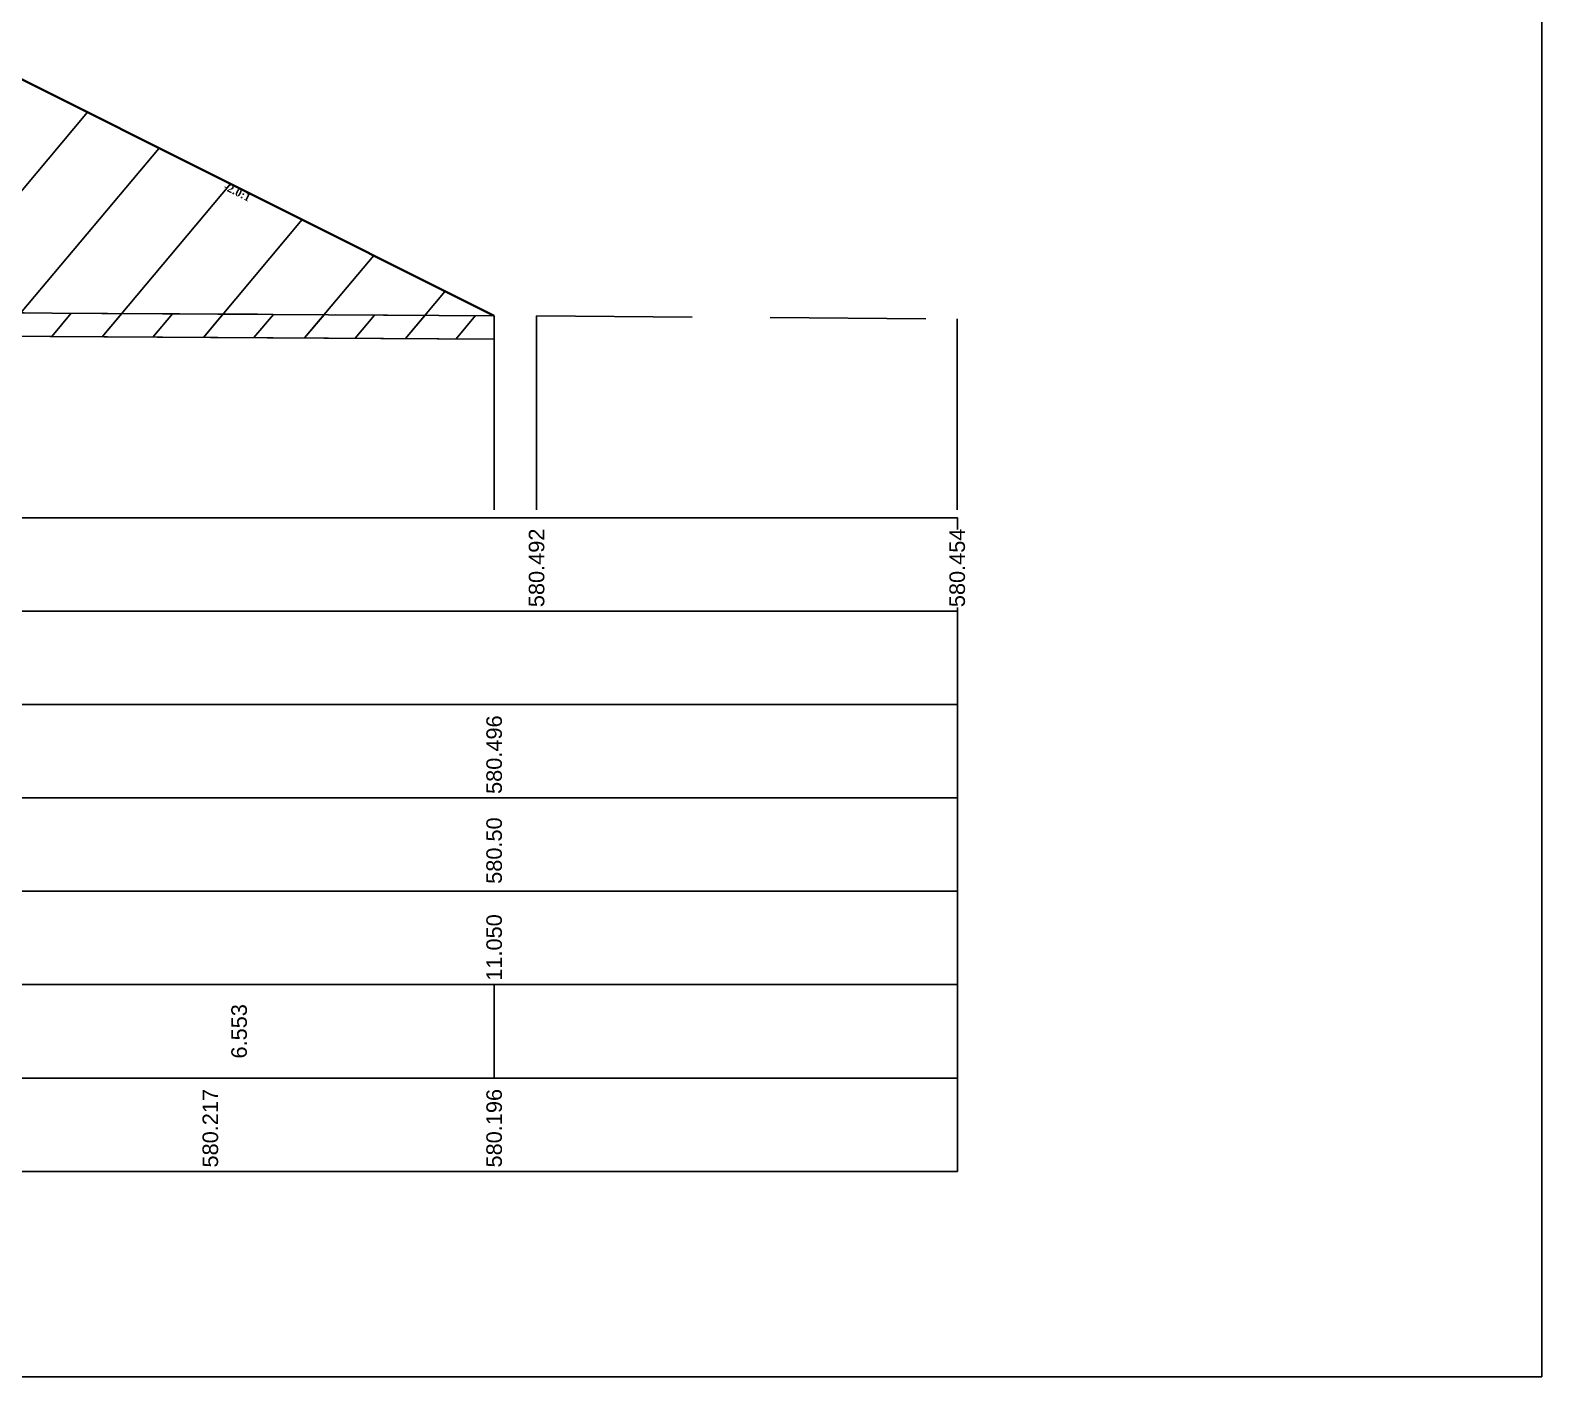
# Model space of a CAD drawing. Header units: millimetres. Extents: x 2762 to 3076, y 916 to 3305.
# Drawn here: x 3056.12 to 3075.54, y 1873.65 to 1890.95 of the extents above; entities that cross this region are included whole.
import ezdxf

# ---------------------------------------------------------------- set-up
doc = ezdxf.new("R2010")
doc.units = ezdxf.units.MM
doc.header["$LTSCALE"] = 2
doc.linetypes.add('CACHE', pattern=[9.525, 6.35, -3.175])
doc.linetypes.add('DASHED', pattern=[0.75, 0.5, -0.25])
doc.layers.add('C-ROAD-CORR', color=5, linetype='Continuous')
doc.layers.add('C-ROAD-SCTN', color=7, linetype='Continuous')
doc.styles.add('C3D_Etiquette', font='romans.shx')
doc.styles.add('C3D_Profil_Travers', font='romans.shx')

msp = doc.modelspace()

# ---------------------------------------------------------------- hatches: boundary and pattern name
at = {"linetype": 'Continuous', "lineweight": -3}
h = msp.add_hatch(dxfattribs=at)
h.set_pattern_fill('_U', color=3, angle=50, style=0, pattern_type=0)
h.set_pattern_definition([(50, (3037.5542, 1887.1174), (-0.766044, 0.642788), [])])
h.paths.add_polyline_path([(3037.554, 1887.117), (3037.785, 1887.349), (3039.285, 1887.409), (3045.133, 1890.332), (3053.13, 1890.652), (3055.526, 1890.556), (3062.08, 1887.279), (3062.08, 1886.979), (3051.04, 1887.044), (3042.723, 1887.091)])
h.paths.add_polyline_path([(3035.969, 1887.126), (3035.969, 1887.426), (3035.985, 1887.361), (3036.285, 1887.349), (3036.511, 1887.123), (3036.057, 1887.125), (3036.02, 1887.126), (3036.017, 1887.126)])
h = msp.add_hatch(dxfattribs=at)
h.set_pattern_fill('_U', color=150, scale=0.5, angle=50, style=0, pattern_type=0)
h.set_pattern_definition([(50, (3037.55424, 1887.11737), (-0.383022, 0.321394), [])])
h.paths.add_polyline_path([(3037.554, 1887.117), (3037.785, 1887.349), (3039.285, 1887.409), (3042.723, 1887.391), (3051.04, 1887.344), (3062.08, 1887.279), (3062.08, 1886.979), (3051.04, 1887.044), (3042.723, 1887.091)])
h.paths.add_polyline_path([(3035.969, 1887.426), (3036.057, 1887.425), (3039.285, 1887.409), (3037.785, 1887.349), (3037.554, 1887.117), (3036.511, 1887.123), (3036.285, 1887.349), (3035.985, 1887.361)])
h.paths.add_polyline_path([(3035.969, 1887.126), (3035.969, 1887.426), (3035.985, 1887.361), (3036.285, 1887.349), (3036.511, 1887.123), (3036.057, 1887.125), (3036.02, 1887.126), (3036.017, 1887.126)])

# ---------------------------------------------------------------- linework, layer by layer
at = {"color": 253, "linetype": 'Continuous', "lineweight": -3}
for p, q in [((3055.526, 1890.556), (3062.08, 1887.279)), ((3051.04, 1887.344), (3062.08, 1887.279)), ((3062.08, 1887.279), (3062.08, 1886.979)), ((3062.08, 1887.279), (3062.08, 1886.979)), ((3062.08, 1886.979), (3051.04, 1887.044)), ((3062.08, 1886.979), (3051.04, 1887.044))]:
    msp.add_line(p, q, dxfattribs=at)
at = {"color": 105, "linetype": 'DASHED', "lineweight": -3, "ltscale": 2}
for p, q in [((3051.04, 1887.344), (3062.625, 1887.276)), ((3062.625, 1887.276), (3068.03, 1887.238))]:
    msp.add_line(p, q, dxfattribs=at)
at = {"color": 8, "linetype": 'CACHE', "lineweight": -3}
msp.add_line((3062.08, 1884.784), (3062.08, 1887.279), dxfattribs=at)
at = {"color": 98, "linetype": 'CACHE', "lineweight": -3}
for p, q in [((3062.625, 1887.276), (3062.625, 1884.784)), ((3068.03, 1887.238), (3068.03, 1884.784))]:
    msp.add_line(p, q, dxfattribs=at)
at = {"color": 6, "linetype": 'Continuous', "lineweight": -3}
for p, q in [((3051.04, 1887.044), (3058.433, 1887.001)), ((3058.433, 1887.001), (3062.08, 1886.979))]:
    msp.add_line(p, q, dxfattribs=at)
at = {"color": 7, "linetype": 'Continuous', "lineweight": -3}
for p, q in [((3034.029, 1884.684), (3068.031, 1884.684)), ((3062.08, 1877.484), (3062.08, 1878.684))]:
    msp.add_line(p, q, dxfattribs=at)
for points in [[(3034.029, 1883.484), (3068.031, 1883.484), (3068.031, 1884.684), (3034.029, 1884.684)], [(3034.029, 1882.284), (3068.031, 1882.284), (3068.031, 1883.484), (3034.029, 1883.484)], [(3034.029, 1881.084), (3068.031, 1881.084), (3068.031, 1882.284), (3034.029, 1882.284)], [(3034.029, 1879.884), (3068.031, 1879.884), (3068.031, 1881.084), (3034.029, 1881.084)], [(3034.029, 1878.684), (3068.031, 1878.684), (3068.031, 1879.884), (3034.029, 1879.884)], [(3034.029, 1877.484), (3068.031, 1877.484), (3068.031, 1878.684), (3034.029, 1878.684)], [(3034.029, 1876.284), (3068.031, 1876.284), (3068.031, 1877.484), (3034.029, 1877.484)]]:
    msp.add_3dface(points, dxfattribs=at)
at = {"layer": 'C-ROAD-CORR', "color": 1, "linetype": 'Continuous', "lineweight": 40}
msp.add_line((3055.526, 1890.556), (3062.08, 1887.279), dxfattribs=at)
at = {"layer": 'C-ROAD-SCTN', "color": 154, "linetype": 'Continuous', "lineweight": -3}
msp.add_line((3055.526, 1890.556), (3062.08, 1887.279), dxfattribs=at)
at = {"layer": 'C-ROAD-SCTN', "color": 1, "linetype": 'Continuous', "lineweight": -3}
msp.add_line((3055.526, 1890.556), (3062.08, 1887.279), dxfattribs=at)

# ---------------------------------------------------------------- texts
at = {"color": 7, "linetype": 'Continuous', "lineweight": -3, "insert": (3058.801, 1888.914), "char_height": 0.1, "width": 0.34598, "attachment_point": 2, "rotation": 333.4349, "style": 'C3D_Etiquette'}
msp.add_mtext('{\\fTimes New Roman|b1|i0|c0|p18;-2.0:1}', dxfattribs=at)
at = {"color": 7, "linetype": 'Continuous', "lineweight": -3, "char_height": 0.2, "rotation": 90, "style": 'C3D_Profil_Travers'}
for s, insert, attachment_point in [('{\\fArial|b0|i0|c0|p34;580.50}', (3062.08, 1879.979), 4), ('{\\fArial|b0|i0|c0|p34;6.553}', (3058.803, 1878.084), 5)]:
    msp.add_mtext(s, dxfattribs=dict(at, insert=insert, attachment_point=attachment_point))

# ---------------------------------------------------------------- next in the draw order: texts
at = {"color": 7, "linetype": 'Continuous', "lineweight": -3, "char_height": 0.2, "attachment_point": 4, "rotation": 90, "style": 'C3D_Profil_Travers', "bg_fill": 3, "box_fill_scale": 1.000375, "bg_fill_color": 256, "bg_fill_true_color": 13158600, "bg_fill_transparency": 0}
for s, insert, width in [('{\\fArial|b0|i0|c0|p34;580.492}', (3062.625, 1883.534), 0.99347), ('{\\fArial|b0|i0|c0|p34;580.454}', (3068.03, 1883.534), 0.99471), ('{\\fArial|b0|i0|c0|p34;580.496}', (3062.08, 1881.134), 0.99539), ('{\\fArial|b0|i0|c0|p34;\\C256;11.050}', (3062.08, 1878.734), 0.81889), ('{\\fArial|b0|i0|c0|p34;580.217}', (3058.433, 1876.334), 0.99553), ('{\\fArial|b0|i0|c0|p34;580.196}', (3062.08, 1876.334), 0.99539)]:
    msp.add_mtext(s, dxfattribs=dict(at, insert=insert, width=width))

# ---------------------------------------------------------------- next in the draw order: linework, layer by layer
msp.add_lwpolyline([(3026.54, 1903.145), (3075.54, 1903.145), (3075.54, 1873.645), (3026.54, 1873.645)], close=True)

doc.saveas('drawing.dxf')
